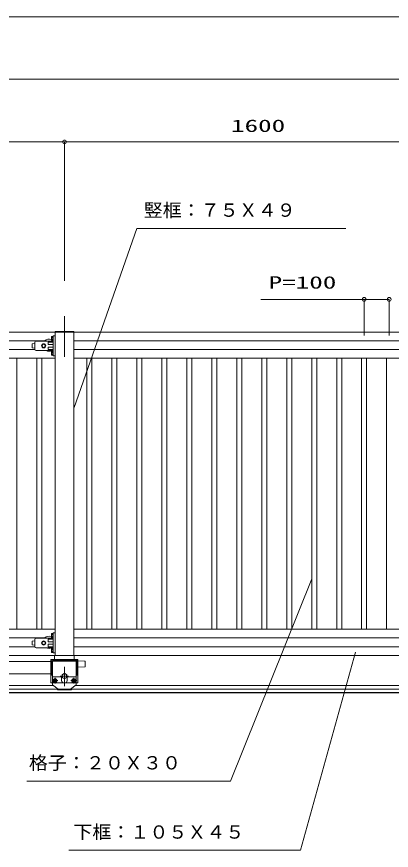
# Model space of a CAD drawing. Units: millimetres, scale not verified. Extents: x -41262 to 41888, y -7064 to 7244.
# Drawn here: x -12710 to -11211, y -867 to 2471 of the extents above; entities that cross this region are included whole.
import ezdxf
from ezdxf.enums import TextEntityAlignment as Align

# ---------------------------------------------------------------- set-up
doc = ezdxf.new("R2010")
doc.units = ezdxf.units.MM
doc.header["$LTSCALE"] = 29
doc.linetypes.add('CHAIN2', pattern=[12, 9, -1, 1, -1])
doc.linetypes.add('DASHED1', pattern=[1.8, 1.2, -0.6])
doc.layers.add('0-0_0', color=7, linetype='Continuous', lineweight=9)
doc.layers.add('0-1_USER1', color=7, linetype='Continuous', lineweight=9)
doc.styles.add('ＭＳ ゴシック', font='')
doc.styles.get('ＭＳ ゴシック').set_extended_font_data('MS Gothic')

msp = doc.modelspace()

# ---------------------------------------------------------------- linework, layer by layer
at = {"layer": '0-0_0'}
for p, q in [((-12563.84, 1172.16), (-12632.82, 1172.16)), ((-12571.57, 1177.39), (-12571.57, 1188.94)), ((-12570.5, 1190.86), (-12566.23, 1190.86)), ((-12570.5, 1187.01), (-12566.23, 1187.01)), ((-12570.5, 1179.31), (-12566.23, 1179.31)), ((-12570.5, 1175.47), (-12566.23, 1175.47)), ((-12566.23, 1191.3), (-12566.23, 1190.86)), ((-12565.03, 1191.3), (-12566.23, 1191.3)), ((-12566.23, 1175.47), (-12566.23, 1190.86)), ((-12566.23, 1187.16), (-12563.84, 1187.16)), ((-12566.23, 1179.16), (-12563.84, 1179.16)), ((-12566.23, 1175.03), (-12566.23, 1175.47)), ((-12566.23, 1175.03), (-12565.03, 1175.03)), ((-12565.03, 1174.5), (-12565.03, 1191.83)), ((-12563.84, 1174.5), (-12565.03, 1174.5)), ((-12563.84, 1193.16), (-12556.84, 1193.16)), ((-12563.84, 1113.16), (-12563.84, 1193.16)), ((-12637.72, 1138.16), (-14081.84, 1138.16)), ((-12637.82, 1162.1), (-12647.82, 1160.73)), ((-12647.82, 1160.61), (-12647.82, 1160.76)), ((-12647.82, 1145.48), (-12647.82, 1160.61)), ((-12647.82, 1159.11), (-12647.82, 1157.61)), ((-12637.74, 1144.11), (-12647.82, 1145.48)), ((-12637.82, 1139.16), (-12637.82, 1167.16)), ((-12637.82, 1162.1), (-12637.82, 1144.23)), ((-12608.82, 1156.92), (-12602.32, 1160.67)), ((-12602.32, 1160.67), (-12595.82, 1156.92)), ((-12595.82, 1149.41), (-12602.32, 1145.66)), ((-12595.82, 1156.92), (-12595.82, 1149.41)), ((-12563.84, 1168.16), (-12583.84, 1168.16)), ((-12583.84, 1158.16), (-12583.84, 1168.16)), ((-12563.84, 1158.16), (-12583.84, 1158.16)), ((-12563.84, 1148.16), (-12583.84, 1148.16)), ((-11037.72, 1138.16), (-12481.84, 1138.16)), ((-12563.84, 1134.16), (-12632.82, 1134.16)), ((-12571.57, 1117.39), (-12571.57, 1128.94)), ((-12570.5, 1130.86), (-12566.23, 1130.86)), ((-12570.5, 1127.01), (-12566.23, 1127.01)), ((-12570.5, 1119.31), (-12566.23, 1119.31)), ((-12570.5, 1115.47), (-12566.23, 1115.47)), ((-12566.23, 1131.3), (-12566.23, 1130.86)), ((-12565.03, 1131.3), (-12566.23, 1131.3)), ((-12566.23, 1115.47), (-12566.23, 1130.86)), ((-12566.23, 1127.16), (-12563.84, 1127.16)), ((-12566.23, 1119.16), (-12563.84, 1119.16)), ((-12566.23, 1115.03), (-12566.23, 1115.47)), ((-12566.23, 1115.03), (-12565.03, 1115.03)), ((-12565.03, 1114.5), (-12565.03, 1131.83)), ((-12563.84, 1114.5), (-12565.03, 1114.5)), ((-12563.84, 1113.16), (-12556.84, 1113.16)), ((-12570.5, 0.89), (-12566.23, 0.89)), ((-12566.23, 1.32), (-12566.23, 0.89)), ((-12565.03, 1.32), (-12566.23, 1.32)), ((-12566.23, -14.51), (-12566.23, 0.89)), ((-12565.03, -15.48), (-12565.03, 1.85)), ((-12563.84, 3.19), (-12556.84, 3.19)), ((-12563.84, -76.81), (-12563.84, 3.19)), ((-12637.82, -27.88), (-12647.82, -29.24)), ((-12647.82, -29.37), (-12647.82, -29.22)), ((-12647.82, -44.49), (-12647.82, -29.37)), ((-12647.82, -30.87), (-12647.82, -32.37)), ((-12637.82, -50.81), (-12637.82, -22.81)), ((-12637.82, -27.88), (-12637.82, -45.74)), ((-12563.84, -17.81), (-12632.82, -17.81)), ((-12608.82, -33.06), (-12602.32, -29.31)), ((-12602.32, -29.31), (-12595.82, -33.06)), ((-12595.82, -33.06), (-12595.82, -40.56)), ((-12563.84, -21.81), (-12583.84, -21.81)), ((-12583.84, -31.81), (-12583.84, -21.81)), ((-12563.84, -31.81), (-12583.84, -31.81)), ((-12571.57, -12.59), (-12571.57, -1.04)), ((-12570.5, -2.96), (-12566.23, -2.96)), ((-12570.5, -10.66), (-12566.23, -10.66)), ((-12570.5, -14.51), (-12566.23, -14.51)), ((-12566.23, -2.81), (-12563.84, -2.81)), ((-12566.23, -10.81), (-12563.84, -10.81)), ((-12566.23, -14.95), (-12566.23, -14.51)), ((-12566.23, -14.95), (-12565.03, -14.95)), ((-12563.84, -15.48), (-12565.03, -15.48)), ((-12637.72, -51.81), (-14081.84, -51.81)), ((-12637.74, -45.87), (-12647.82, -44.49)), ((-12563.84, -55.81), (-12632.82, -55.81)), ((-12595.82, -40.56), (-12602.32, -44.32)), ((-12563.84, -41.81), (-12583.84, -41.81)), ((-12571.57, -72.59), (-12571.57, -61.04)), ((-12570.5, -59.11), (-12566.23, -59.11)), ((-12570.5, -62.96), (-12566.23, -62.96)), ((-12566.23, -58.68), (-12566.23, -59.11)), ((-12565.03, -58.68), (-12566.23, -58.68)), ((-12566.23, -74.51), (-12566.23, -59.11)), ((-12566.23, -62.81), (-12563.84, -62.81)), ((-12565.03, -75.48), (-12565.03, -58.15)), ((-11037.72, -51.81), (-12481.84, -51.81)), ((-12570.5, -70.66), (-12566.23, -70.66)), ((-12570.5, -74.51), (-12566.23, -74.51)), ((-12566.23, -70.81), (-12563.84, -70.81)), ((-12566.23, -74.95), (-12566.23, -74.51)), ((-12566.23, -74.95), (-12565.03, -74.95)), ((-12563.84, -75.48), (-12565.03, -75.48)), ((-12563.84, -76.81), (-12556.84, -76.81)), ((-12566.84, -203.81), (-12566.84, -173.81)), ((-12530.34, -171.81), (-12564.84, -171.81)), ((-12563.34, -191.36), (-12563.34, -183.86)), ((-12556.84, -195.11), (-12563.34, -191.36)), ((-12561.34, -190.61), (-12561.34, -184.61)), ((-12550.34, -191.36), (-12556.84, -195.11)), ((-12552.34, -190.61), (-12552.34, -184.61)), ((-12550.34, -183.86), (-12550.34, -191.36)), ((-12530.34, -171.81), (-12530.34, -186.81)), ((-12508.34, -171.81), (-12473.84, -171.81)), ((-12508.34, -171.81), (-12508.34, -186.81)), ((-12481.84, -180.1), (-12488.34, -183.86)), ((-12488.34, -183.86), (-12488.34, -191.36)), ((-12488.34, -191.36), (-12481.84, -195.11)), ((-12486.34, -190.61), (-12486.34, -184.61)), ((-12475.34, -183.86), (-12481.84, -180.1)), ((-12477.34, -190.61), (-12477.34, -184.61)), ((-12471.84, -203.81), (-12471.84, -173.81)), ((-12566.84, -203.81), (-12544.34, -221.81)), ((-12547.34, -221.81), (-12547.34, -224.81)), ((-12547.34, -221.81), (-12491.34, -221.81)), ((-12547.34, -224.81), (-12491.34, -224.81)), ((-12471.84, -203.81), (-12494.34, -221.81)), ((-12491.34, -221.81), (-12491.34, -224.81))]:
    msp.add_line(p, q, dxfattribs=at)
at = {"layer": '0-0_0', "linetype": 'CHAIN2'}
for p, q in [((-12568.58, -187.61), (-12545.11, -187.61)), ((-12556.84, -175.87), (-12556.84, -199.35)), ((-12470.11, -187.61), (-12493.58, -187.61)), ((-12481.83, -175.87), (-12481.83, -199.35))]:
    msp.add_line(p, q, dxfattribs=at)
at = {"layer": '0-0_0', "linetype": 'DASHED1'}
for p, q in [((-12544.34, -221.81), (-12544.34, -224.81)), ((-12494.34, -221.81), (-12494.34, -224.81))]:
    msp.add_line(p, q, dxfattribs=at)
at = {"layer": '0-0_0'}
for points in [[(-12565.03, 1191.83), (-12563.84, 1191.83), (-12563.84, 1174.5)], [(-12602.32, 1145.66), (-12608.82, 1149.41), (-12608.82, 1156.92)], [(-12563.84, 1138.23), (-12583.84, 1138.23), (-12583.84, 1148.16)], [(-12565.03, 1131.83), (-12563.84, 1131.83), (-12563.84, 1114.5)], [(-12565.03, 1.85), (-12563.84, 1.85), (-12563.84, -15.48)], [(-12602.32, -44.32), (-12608.82, -40.56), (-12608.82, -33.06)], [(-12563.84, -51.75), (-12583.84, -51.75), (-12583.84, -41.81)], [(-12565.03, -58.15), (-12563.84, -58.15), (-12563.84, -75.48)], [(-12563.34, -183.86), (-12556.84, -180.1), (-12550.34, -183.86)], [(-12481.84, -195.11), (-12475.34, -191.36), (-12475.34, -183.86)]]:
    msp.add_lwpolyline(points, dxfattribs=at)
for centre, radius in [((-12602.32, 1153.16), 8.5), ((-12602.32, 1153.16), 6.25), ((-12602.32, -36.81), 8.5), ((-12602.32, -36.81), 6.25), ((-12556.84, -187.61), 8.5), ((-12556.84, -187.61), 6.25), ((-12481.84, -187.61), 8.5), ((-12481.84, -187.61), 6.25)]:
    msp.add_circle(centre, radius, dxfattribs=at)
at = {"layer": '0-0_0', "linetype": 'DASHED1'}
for centre in [(-12556.84, -187.61), (-12481.84, -187.61)]:
    msp.add_circle(centre, 4, dxfattribs=at)
at = {"layer": '0-0_0'}
for centre, radius, start, end in [((-12632.82, 1167.16), 5, 90, 180), ((-12580.34, 1155.69), 24.5, 69.00561, 134.50749), ((-12569.3, 1188.94), 2.27, 122.00463, 237.99537), ((-12564.09, 1183.16), 7.48, 149.0209, 210.9791), ((-12569.3, 1177.39), 2.27, 122.00463, 237.99537), ((-12632.82, 1139.16), 5, 180, 270), ((-12580.34, 1155.69), 24.5, 241.4833, 298.5167), ((-12569.3, 1128.94), 2.27, 122.00463, 237.99537), ((-12564.09, 1123.16), 7.48, 149.0209, 210.9791), ((-12569.3, 1117.39), 2.27, 122.00463, 237.99537), ((-12569.3, -1.04), 2.27, 122.00463, 237.99537), ((-12632.82, -22.81), 5, 90, 180), ((-12580.34, -34.28), 24.5, 69.00561, 134.50749), ((-12564.09, -6.81), 7.48, 149.0209, 210.9791), ((-12569.3, -12.59), 2.27, 122.00463, 237.99537), ((-12632.82, -50.81), 5, 180, 270), ((-12580.34, -34.28), 24.5, 241.4833, 298.5167), ((-12569.3, -61.04), 2.27, 122.00463, 237.99537), ((-12564.09, -66.81), 7.48, 149.0209, 210.9791), ((-12569.3, -72.59), 2.27, 122.00463, 237.99537), ((-12564.84, -173.81), 2, 90, 180), ((-12556.84, -184.61), 4.5, 0, 180), ((-12556.84, -190.61), 4.5, 180, 0), ((-12519.34, -186.81), 11, 180, 0), ((-12481.84, -184.61), 4.5, 0, 180), ((-12481.84, -190.61), 4.5, 180, 0), ((-12473.84, -173.81), 2, 0, 90)]:
    msp.add_arc(centre, radius, start, end, dxfattribs=at)
at = {"layer": '0-1_USER1'}
for p, q in [((-6439.85, 2471.27), (-14239.84, 2471.27)), ((-6268.33, 2220.55), (-14239.84, 2220.55)), ((-12519.35, 1969.83), (-14119.34, 1969.83)), ((-12519.35, 1969.83), (-12519.35, 1413.21)), ((-10919.35, 1969.83), (-12519.35, 1969.83)), ((-12229.61, 1623.25), (-12480.84, 905.74)), ((-12229.61, 1623.25), (-11393.3, 1623.25)), ((-11219.35, 1339.15), (-11732.9, 1339.15)), ((-11319.35, 1339.15), (-11319.35, 1194.02)), ((-11219.35, 1339.15), (-11219.35, 1194.02)), ((-14156.84, 1208.19), (-12556.84, 1208.19)), ((-12556.84, 1210.73), (-12556.84, 1208.19)), ((-12481.84, 1208.19), (-12481.84, -86.78)), ((-12481.66, 1208.19), (-10956.84, 1208.19)), ((-12597.52, 1173.16), (-14081.84, 1173.16)), ((-10997.52, 1173.16), (-12481.84, 1173.16)), ((-14081.84, 1103.19), (-12556.84, 1103.19)), ((-12709.34, 1103.19), (-12709.34, 18.22)), ((-12629.34, 1103.19), (-12629.34, 18.22)), ((-12609.34, 1103.19), (-12609.34, 18.22)), ((-12481.84, 1103.19), (-10956.84, 1103.19)), ((-12429.34, 1103.19), (-12429.34, 18.22)), ((-12409.34, 1103.19), (-12409.34, 18.22)), ((-12329.34, 1103.19), (-12329.34, 18.22)), ((-12309.34, 1103.19), (-12309.34, 18.22)), ((-12229.34, 1103.19), (-12229.34, 18.22)), ((-12209.34, 1103.19), (-12209.34, 18.22)), ((-12129.34, 1103.19), (-12129.34, 18.22)), ((-12109.34, 1103.19), (-12109.34, 18.22)), ((-12029.34, 1103.19), (-12029.34, 18.22)), ((-12009.34, 1103.19), (-12009.34, 18.22)), ((-11929.34, 1103.19), (-11929.34, 18.22)), ((-11909.34, 1103.19), (-11909.34, 18.22)), ((-11829.34, 1103.19), (-11829.34, 18.22)), ((-11809.34, 1103.19), (-11809.34, 18.22)), ((-11729.34, 1103.19), (-11729.34, 18.22)), ((-11709.34, 1103.19), (-11709.34, 18.22)), ((-11629.34, 1103.19), (-11629.34, 18.22)), ((-11609.34, 1103.19), (-11609.34, 18.22)), ((-11529.34, 1103.19), (-11529.34, 18.22)), ((-11509.34, 1103.19), (-11509.34, 18.22)), ((-11429.34, 1103.19), (-11429.34, 18.22)), ((-11409.34, 1103.19), (-11409.34, 18.22)), ((-11329.34, 1103.19), (-11329.34, 18.22)), ((-11309.34, 1103.19), (-11309.34, 18.22)), ((-11229.34, 1103.19), (-11229.34, 18.22)), ((-11854.28, -590), (-11529.34, 220.16)), ((-12556.84, 18.22), (-14081.84, 18.22)), ((-12481.84, 18.22), (-10956.84, 18.22)), ((-12597.52, -16.81), (-14081.84, -16.81)), ((-10997.52, -16.81), (-12481.84, -16.81)), ((-14081.84, -86.78), (-6356.84, -86.78)), ((-12558.84, -87.78), (-12558.84, -106.31)), ((-12557.84, -86.78), (-12480.84, -86.78)), ((-12556.84, -86.78), (-12481.84, -86.78)), ((-12479.84, -87.78), (-12479.84, -106.31)), ((-11573.89, -867.21), (-11353.61, -73.81)), ((-14068.33, -110.87), (-12570.36, -110.87)), ((-12570.36, -109.31), (-12570.36, -166.29)), ((-12471.33, -106.31), (-12567.36, -106.31)), ((-12567.36, -109.31), (-12471.33, -109.31)), ((-12567.36, -109.31), (-12567.36, -166.29)), ((-12566.84, -109.31), (-12566.84, -173.81)), ((-12471.84, -109.31), (-12471.84, -173.81)), ((-12471.33, -109.31), (-12471.33, -166.29)), ((-12468.33, -109.31), (-12468.33, -166.29)), ((-12468.33, -113.54), (-12468.33, -125.08)), ((-12437.77, -132.35), (-12466.34, -133.78)), ((-12465.33, -103.31), (-12465.33, -196.81)), ((-12436.34, -111.71), (-12436.34, -130.85)), ((-14068.33, -160.87), (-12570.36, -160.87)), ((-12570.36, -166.29), (-12567.36, -166.29)), ((-12528.87, -163.81), (-12519.34, -158.31)), ((-12528.87, -174.81), (-12528.87, -163.81)), ((-12519.34, -158.31), (-12509.82, -163.81)), ((-12509.82, -163.81), (-12509.82, -174.81)), ((-12468.33, -166.29), (-12471.33, -166.29)), ((-12468.33, -150.54), (-12468.33, -162.06)), ((-12505.34, -196.81), (-12533.34, -196.81)), ((-12519.34, -180.31), (-12528.87, -174.81)), ((-12509.82, -174.81), (-12519.34, -180.31)), ((-3794.78, -221.81), (-14194.84, -221.81)), ((-14075.59, -206.81), (-12563.09, -206.81)), ((-12475.59, -206.81), (-10963.09, -206.81)), ((-14194.84, -235.11), (-3794.78, -235.11)), ((-14194.84, -237.11), (-3798.23, -237.11)), ((-12670.13, -590), (-11854.28, -590)), ((-12501.17, -867.21), (-11573.89, -867.21))]:
    msp.add_line(p, q, dxfattribs=at)
at = {"layer": '0-1_USER1', "linetype": 'CHAIN2'}
for p, q in [((-12519.34, 1109.19), (-12519.34, 1271.84)), ((-12519.34, -209.81), (-12519.34, -131.79)), ((-12536.15, -169.31), (-12502.83, -169.31))]:
    msp.add_line(p, q, dxfattribs=at)
at = {"layer": '0-1_USER1'}
for points in [[(-12556.84, 1210.73), (-12481.84, 1210.73), (-12481.84, 1208.19)], [(-12481.66, 1208.19), (-12556.84, 1208.19), (-12556.84, -86.78)], [(-12465.33, -103.31), (-12573.36, -103.31), (-12573.36, -196.81), (-12465.33, -196.81)], [(-12466.34, -133.78), (-12466.34, -108.78), (-12437.77, -110.21)]]:
    msp.add_lwpolyline(points, dxfattribs=at)
msp.add_circle((-12519.34, -169.31), 9.53, dxfattribs=at)
for centre, radius, start, end in [((-12519.35, 1969.83), 7.5, 0, 180), ((-12519.35, 1969.83), 7.5, 180, 0), ((-11319.35, 1339.15), 7.5, 0, 180), ((-11319.35, 1339.15), 7.5, 180, 0), ((-11219.35, 1339.15), 7.5, 0, 180), ((-11219.35, 1339.15), 7.5, 180, 0), ((-12557.84, -87.78), 1, 90, 180), ((-12480.84, -87.78), 1, 0, 90), ((-12567.36, -109.31), 3, 90, 180), ((-12471.33, -109.31), 3, 0, 90), ((-12437.84, -111.71), 1.5, 0, 87.13759), ((-12437.84, -130.85), 1.5, 272.86241, 0)]:
    msp.add_arc(centre, radius, start, end, dxfattribs=at)

# ---------------------------------------------------------------- texts
at = {"layer": '0-1_USER1', "style": 'ＭＳ ゴシック'}
for s, height, width, p in [('1600', 49.82, 1.6, (-11852.37, 1994.66)), ('竪框：７５Ｘ４９', 53.14, 1.05, (-12202.07, 1654.03)), ('P=100', 49.82, 1.6, (-11701.78, 1367.14)), ('格子：２０Ｘ３０', 53.14, 1.05, (-12661.5, -559.22)), ('下框：１０５Ｘ４５', 53.14, 1.05, (-12483.6, -836.43))]:
    msp.add_text(s, height=height, dxfattribs=dict(at, width=width)).set_placement(p, align=Align.BOTTOM_LEFT)

doc.saveas('drawing.dxf')
